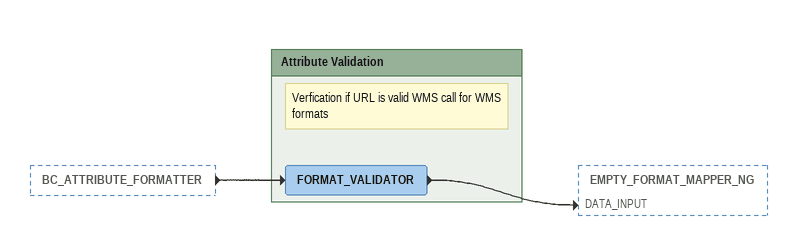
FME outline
BC_ATTRIBUTE_FORMATTER [outside]
    -> FORMAT_VALIDATOR

Bookmark: Attribute Validation
Note: Verfication if URL is valid WMS call for WMS formats
FORMAT_VALIDATOR
    -> EMPTY_FORMAT_MAPPER_NG [DATA_INPUT]
